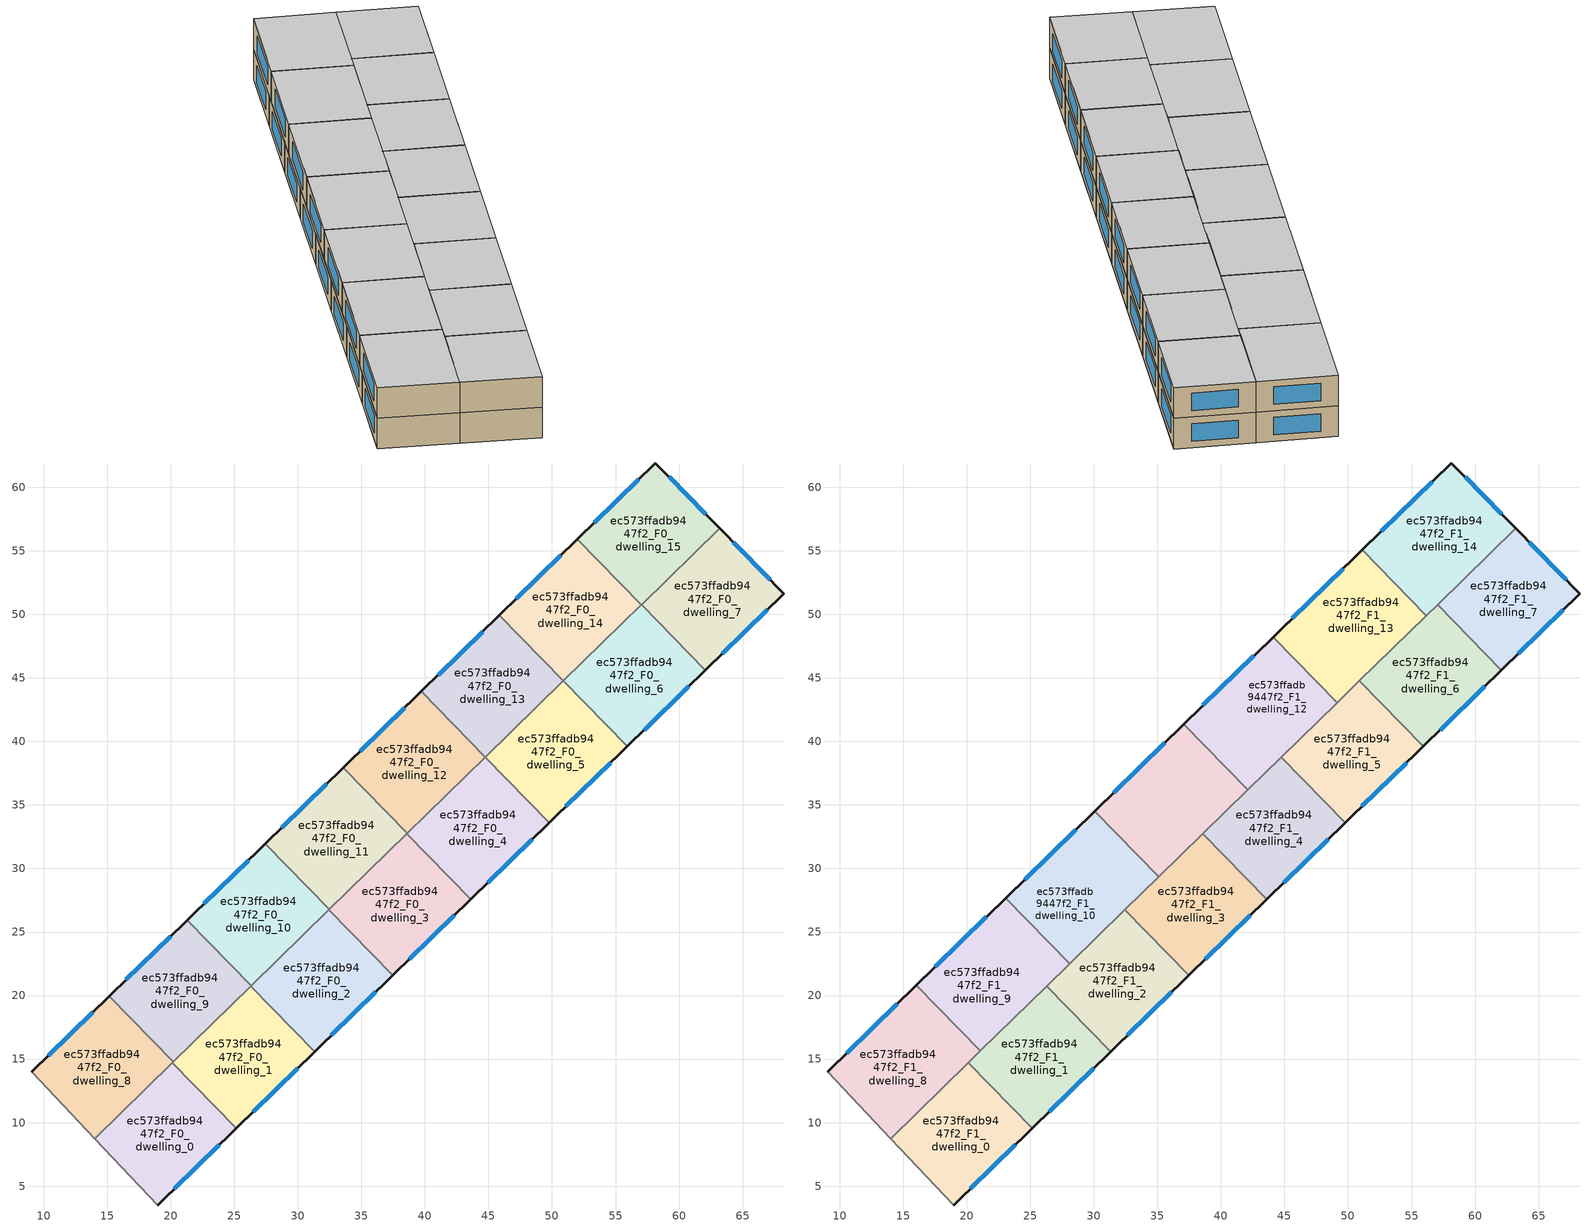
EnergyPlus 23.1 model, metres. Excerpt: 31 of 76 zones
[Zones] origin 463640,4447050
ec573ffadb9447f2_F0_dwelling_0
 floor ground (EU_floor_Construction): 20.13,14.72 25.16,9.57 18.96,3.52 14.01,8.75 z0
 wall outside (EU_wall_Construction): 18.96,3.52 25.16,9.57 z0:3
 wall to ec573ffadb9447f2_F0_dwelling_1 (EU_wall_Construction): 25.16,9.57 20.13,14.72 z0:3
 wall adiabatic (EU_wall_Construction): 14.01,8.75 18.96,3.52 z0:3
 wall to ec573ffadb9447f2_F0_dwelling_8 (EU_wall_Construction): 20.13,14.72 14.01,8.75 z0:3
 window (EU_Window_Construction): 20.29,4.81 23.83,8.27 z0.64:2.36
ec573ffadb9447f2_F0_dwelling_1
 floor ground (EU_floor_Construction): 26.28,20.73 31.31,15.58 25.16,9.57 20.13,14.72 z0
 wall outside (EU_wall_Construction): 25.16,9.57 31.31,15.58 z0:3
 wall to ec573ffadb9447f2_F0_dwelling_2 (EU_wall_Construction): 31.31,15.58 26.28,20.73 z0:3
 wall to ec573ffadb9447f2_F0_dwelling_9 (EU_wall_Construction): 26.28,20.73 20.19,14.78 z0:3
 wall to ec573ffadb9447f2_F0_dwelling_8 (EU_wall_Construction): 20.19,14.78 20.13,14.72 z0:3
 window (EU_Window_Construction): 26.48,10.85 29.99,14.29 z0.64:2.36
ec573ffadb9447f2_F0_dwelling_10
 floor ground (EU_floor_Construction): 27.44,31.94 32.48,26.78 26.34,20.78 21.29,25.94 z0
 wall outside (EU_wall_Construction): 27.44,31.94 21.29,25.94 z0:3
 wall to ec573ffadb9447f2_F0_dwelling_11 (EU_wall_Construction): 32.48,26.78 27.44,31.94 z0:3
 wall to ec573ffadb9447f2_F0_dwelling_9 (EU_wall_Construction): 21.29,25.94 26.34,20.78 z0:3
 wall to ec573ffadb9447f2_F0_dwelling_2 (EU_wall_Construction): 26.34,20.78 32.43,26.74 z0:3
 wall to ec573ffadb9447f2_F0_dwelling_3 (EU_wall_Construction): 32.44,26.74 32.48,26.78 z0:3
 window (EU_Window_Construction): 26.12,30.66 22.61,27.23 z0.64:2.36
ec573ffadb9447f2_F0_dwelling_11
 floor ground (EU_floor_Construction): 33.58,37.94 38.62,32.78 32.48,26.78 27.44,31.94 z0
 wall outside (EU_wall_Construction): 33.58,37.94 27.44,31.94 z0:3
 wall to ec573ffadb9447f2_F0_dwelling_12 (EU_wall_Construction): 38.62,32.78 33.58,37.94 z0:3
 wall to ec573ffadb9447f2_F0_dwelling_3 (EU_wall_Construction): 32.48,26.78 38.59,32.75 z0:3
 wall to ec573ffadb9447f2_F0_dwelling_4 (EU_wall_Construction): 38.59,32.75 38.62,32.78 z0:3
 window (EU_Window_Construction): 32.26,36.65 28.75,33.22 z0.64:2.36
ec573ffadb9447f2_F0_dwelling_12
 floor ground (EU_floor_Construction): 39.72,43.93 44.76,38.77 38.62,32.78 33.58,37.94 z0
 wall outside (EU_wall_Construction): 39.72,43.93 33.58,37.94 z0:3
 wall to ec573ffadb9447f2_F0_dwelling_13 (EU_wall_Construction): 44.76,38.77 39.72,43.93 z0:3
 wall to ec573ffadb9447f2_F0_dwelling_4 (EU_wall_Construction): 38.62,32.78 44.74,38.75 z0:3
 wall to ec573ffadb9447f2_F0_dwelling_5 (EU_wall_Construction): 44.74,38.75 44.76,38.77 z0:3
 window (EU_Window_Construction): 38.4,42.65 34.89,39.22 z0.64:2.36
ec573ffadb9447f2_F0_dwelling_13
 floor ground (EU_floor_Construction): 45.86,49.93 50.9,44.77 44.76,38.77 39.72,43.93 z0
 wall outside (EU_wall_Construction): 45.86,49.93 39.72,43.93 z0:3
 wall to ec573ffadb9447f2_F0_dwelling_14 (EU_wall_Construction): 50.9,44.77 45.86,49.93 z0:3
 wall to ec573ffadb9447f2_F0_dwelling_5 (EU_wall_Construction): 44.76,38.77 50.9,44.76 z0:3
 window (EU_Window_Construction): 44.54,48.65 41.03,45.22 z0.64:2.36
ec573ffadb9447f2_F0_dwelling_14
 floor ground (EU_floor_Construction): 52,55.93 57.04,50.76 50.9,44.77 45.86,49.93 z0
 wall outside (EU_wall_Construction): 52,55.93 45.86,49.93 z0:3
 wall to ec573ffadb9447f2_F0_dwelling_15 (EU_wall_Construction): 57.04,50.76 52,55.93 z0:3
 wall to ec573ffadb9447f2_F0_dwelling_6 (EU_wall_Construction): 50.9,44.77 57.04,50.76 z0:3
 window (EU_Window_Construction): 50.68,54.64 47.18,51.22 z0.64:2.36
ec573ffadb9447f2_F0_dwelling_15
 floor ground (EU_floor_Construction): 58.13,61.91 63.19,56.77 57.04,50.76 52,55.93 z0
 wall outside (EU_wall_Construction): 63.19,56.77 58.13,61.91 52,55.93 z0:3
 wall to ec573ffadb9447f2_F0_dwelling_7 (EU_wall_Construction): 57.05,50.77 63.19,56.77 z0:3
 wall to ec573ffadb9447f2_F0_dwelling_6 (EU_wall_Construction): 57.04,50.76 57.05,50.77 z0:3
 window (EU_Window_Construction): 56.82,60.63 53.31,57.21 / 62.11,57.87 59.21,60.81 z0.64:2.36
ec573ffadb9447f2_F0_dwelling_2
 floor ground (EU_floor_Construction): 32.43,26.74 37.47,21.58 31.31,15.58 26.28,20.73 z0
 wall outside (EU_wall_Construction): 31.31,15.58 37.47,21.58 z0:3
 wall to ec573ffadb9447f2_F0_dwelling_3 (EU_wall_Construction): 37.47,21.58 32.43,26.74 z0:3
 wall to ec573ffadb9447f2_F0_dwelling_9 (EU_wall_Construction): 26.34,20.78 26.28,20.73 z0:3
 window (EU_Window_Construction): 32.63,16.86 36.15,20.3 z0.64:2.36
ec573ffadb9447f2_F0_dwelling_3
 floor ground (EU_floor_Construction): 38.59,32.75 43.62,27.59 37.47,21.58 32.43,26.74 32.48,26.78 z0
 wall outside (EU_wall_Construction): 37.47,21.58 43.62,27.59 z0:3
 wall to ec573ffadb9447f2_F0_dwelling_4 (EU_wall_Construction): 43.62,27.59 38.59,32.75 z0:3
 window (EU_Window_Construction): 38.78,22.87 42.3,26.31 z0.64:2.36
ec573ffadb9447f2_F0_dwelling_4
 floor ground (EU_floor_Construction): 44.74,38.75 49.77,33.6 43.62,27.59 38.59,32.75 z0
 wall outside (EU_wall_Construction): 43.62,27.59 49.77,33.6 z0:3
 wall to ec573ffadb9447f2_F0_dwelling_5 (EU_wall_Construction): 49.77,33.6 44.74,38.75 z0:3
 window (EU_Window_Construction): 44.94,28.88 48.46,32.31 z0.64:2.36
ec573ffadb9447f2_F0_dwelling_5
 floor ground (EU_floor_Construction): 50.9,44.76 55.93,39.61 49.77,33.6 44.74,38.75 z0
 wall outside (EU_wall_Construction): 49.77,33.6 55.93,39.61 z0:3
 wall to ec573ffadb9447f2_F0_dwelling_6 (EU_wall_Construction): 55.93,39.61 50.9,44.76 z0:3
 window (EU_Window_Construction): 51.09,34.89 54.61,38.32 z0.64:2.36
ec573ffadb9447f2_F0_dwelling_6
 floor ground (EU_floor_Construction): 57.05,50.77 62.08,45.62 55.93,39.61 50.9,44.76 z0
 wall outside (EU_wall_Construction): 55.93,39.61 62.08,45.62 z0:3
 wall to ec573ffadb9447f2_F0_dwelling_7 (EU_wall_Construction): 62.08,45.62 57.05,50.77 z0:3
 window (EU_Window_Construction): 57.25,40.9 60.76,44.33 z0.64:2.36
ec573ffadb9447f2_F0_dwelling_7
 floor ground (EU_floor_Construction): 63.19,56.77 68.25,51.64 62.08,45.62 57.05,50.77 z0
 wall outside (EU_wall_Construction): 62.08,45.62 68.25,51.64 63.19,56.77 z0:3
 window (EU_Window_Construction): 67.16,52.74 64.28,55.67 / 63.4,46.91 66.93,50.35 z0.64:2.36
ec573ffadb9447f2_F0_dwelling_8
 floor ground (EU_floor_Construction): 15.15,19.95 20.19,14.78 14.01,8.75 9.05,13.99 z0
 wall outside (EU_wall_Construction): 15.15,19.95 9.05,13.99 z0:3
 wall to ec573ffadb9447f2_F0_dwelling_9 (EU_wall_Construction): 20.19,14.78 15.15,19.95 z0:3
 wall adiabatic (EU_wall_Construction): 9.05,13.99 14.01,8.75 z0:3
 window (EU_Window_Construction): 13.85,18.67 10.36,15.26 z0.64:2.36
ec573ffadb9447f2_F0_dwelling_9
 floor ground (EU_floor_Construction): 21.29,25.94 26.34,20.78 20.19,14.78 15.15,19.95 z0
 wall outside (EU_wall_Construction): 21.29,25.94 15.15,19.95 z0:3
 window (EU_Window_Construction): 19.98,24.66 16.47,21.23 z0.64:2.36
ec573ffadb9447f2_F1_dwelling_0
 floor to ec573ffadb9447f2_F0_dwelling_0 (EU_floor_Construction): 20.13,14.72 25.16,9.57 18.96,3.52 14.01,8.75 z3
 wall outside (EU_wall_Construction): 18.96,3.52 25.16,9.57 z3:6
 wall to ec573ffadb9447f2_F1_dwelling_1 (EU_wall_Construction): 25.16,9.57 20.13,14.72 z3:6
 wall adiabatic (EU_wall_Construction): 14.01,8.75 18.96,3.52 z3:6
 wall to ec573ffadb9447f2_F1_dwelling_8 (EU_wall_Construction): 20.13,14.72 14.01,8.75 z3:6
 window (EU_Window_Construction): 20.29,4.81 23.83,8.27 z3.64:5.36
 ceiling to ec573ffadb9447f2_F2_dwelling_0 (EU_floor_Construction): 25.16,9.57 20.13,14.72 14.01,8.75 18.96,3.52 z6
ec573ffadb9447f2_F1_dwelling_1
 floor to ec573ffadb9447f2_F0_dwelling_1 (EU_floor_Construction): 26.28,20.73 31.31,15.58 25.16,9.57 20.13,14.72 z3
 wall outside (EU_wall_Construction): 25.16,9.57 31.31,15.58 z3:6
 wall to ec573ffadb9447f2_F1_dwelling_2 (EU_wall_Construction): 31.31,15.58 26.28,20.73 z3:6
 wall to ec573ffadb9447f2_F1_dwelling_9 (EU_wall_Construction): 26.28,20.73 21.07,15.64 z3:6
 wall to ec573ffadb9447f2_F1_dwelling_8 (EU_wall_Construction): 21.07,15.64 20.13,14.72 z3:6
 window (EU_Window_Construction): 26.48,10.85 29.99,14.29 z3.64:5.36
 ceiling to ec573ffadb9447f2_F2_dwelling_1 (EU_floor_Construction): 31.31,15.58 26.28,20.73 20.13,14.72 25.16,9.57 z6
ec573ffadb9447f2_F1_dwelling_10
 floor to ec573ffadb9447f2_F0_dwelling_10 (EU_floor_Construction): 27.44,31.94 32.48,26.78 28.09,22.49 23.05,27.66 z3
 floor to ec573ffadb9447f2_F0_dwelling_11 (EU_floor_Construction): 30.07,34.51 35.11,29.35 32.48,26.78 27.44,31.94 z3
 wall outside (EU_wall_Construction): 30.07,34.51 23.05,27.66 z3:6
 wall to ec573ffadb9447f2_F1_dwelling_9 (EU_wall_Construction): 23.05,27.66 28.09,22.49 z3:6
 wall to ec573ffadb9447f2_F1_dwelling_11 (EU_wall_Construction): 35.11,29.35 30.07,34.51 z3:6
 wall to ec573ffadb9447f2_F1_dwelling_2 (EU_wall_Construction): 28.09,22.49 32.44,26.74 z3:6
 wall to ec573ffadb9447f2_F1_dwelling_3 (EU_wall_Construction): 32.44,26.74 32.48,26.78 35.11,29.35 z3:6
 window (EU_Window_Construction): 28.57,33.04 24.55,29.12 z3.64:5.36
 ceiling to ec573ffadb9447f2_F2_dwelling_10 (EU_floor_Construction): 35.11,29.35 30.07,34.51 23.05,27.66 28.09,22.49 z6
ec573ffadb9447f2_F1_dwelling_11
 floor to ec573ffadb9447f2_F0_dwelling_11 (EU_floor_Construction): 33.58,37.94 38.62,32.78 35.11,29.35 30.07,34.51 z3
 floor to ec573ffadb9447f2_F0_dwelling_12 (EU_floor_Construction): 37.09,41.36 42.13,36.2 38.62,32.78 33.58,37.94 z3
 wall outside (EU_wall_Construction): 37.09,41.36 30.07,34.51 z3:6
 wall to ec573ffadb9447f2_F1_dwelling_12 (EU_wall_Construction): 42.13,36.2 37.09,41.36 z3:6
 wall to ec573ffadb9447f2_F1_dwelling_4 (EU_wall_Construction): 38.59,32.75 42.13,36.2 z3:6
 wall to ec573ffadb9447f2_F1_dwelling_3 (EU_wall_Construction): 35.11,29.35 38.59,32.74 z3:6
 window (EU_Window_Construction): 35.58,39.9 31.57,35.98 z3.64:5.36
 ceiling to ec573ffadb9447f2_F2_dwelling_11 (EU_floor_Construction): 42.13,36.2 37.09,41.36 30.07,34.51 35.11,29.35 z6
ec573ffadb9447f2_F1_dwelling_12
 floor to ec573ffadb9447f2_F0_dwelling_13 (EU_floor_Construction): 44.11,48.22 49.15,43.06 44.76,38.77 39.72,43.93 z3
 floor to ec573ffadb9447f2_F0_dwelling_12 (EU_floor_Construction): 39.72,43.93 44.76,38.77 42.13,36.2 37.09,41.36 z3
 wall outside (EU_wall_Construction): 44.1,48.22 37.09,41.36 z3:6
 wall to ec573ffadb9447f2_F1_dwelling_13 (EU_wall_Construction): 49.15,43.05 44.1,48.22 z3:6
 wall to ec573ffadb9447f2_F1_dwelling_5 (EU_wall_Construction): 44.74,38.76 49.15,43.05 z3:6
 wall to ec573ffadb9447f2_F1_dwelling_4 (EU_wall_Construction): 42.13,36.2 44.74,38.75 z3:6
 window (EU_Window_Construction): 42.6,46.75 38.59,42.83 z3.64:5.36
 ceiling to ec573ffadb9447f2_F2_dwelling_12 (EU_floor_Construction): 49.15,43.05 44.1,48.22 37.09,41.36 42.13,36.2 z6
ec573ffadb9447f2_F1_dwelling_13
 floor to ec573ffadb9447f2_F0_dwelling_13 (EU_floor_Construction): 45.86,49.93 50.9,44.77 49.15,43.06 44.11,48.22 z3
 floor to ec573ffadb9447f2_F0_dwelling_14 (EU_floor_Construction): 51.12,55.07 56.16,49.91 50.9,44.77 45.86,49.93 z3
 wall outside (EU_wall_Construction): 51.12,55.07 44.1,48.22 z3:6
 wall to ec573ffadb9447f2_F1_dwelling_14 (EU_wall_Construction): 56.16,49.91 51.12,55.07 z3:6
 wall to ec573ffadb9447f2_F1_dwelling_6 (EU_wall_Construction): 50.9,44.76 56.16,49.91 z3:6
 wall to ec573ffadb9447f2_F1_dwelling_5 (EU_wall_Construction): 49.15,43.06 50.9,44.76 z3:6
 window (EU_Window_Construction): 49.62,53.6 45.61,49.69 z3.64:5.36
 ceiling to ec573ffadb9447f2_F2_dwelling_13 (EU_floor_Construction): 56.16,49.91 51.12,55.07 44.1,48.22 49.15,43.05 z6
ec573ffadb9447f2_F1_dwelling_14
 floor to ec573ffadb9447f2_F0_dwelling_15 (EU_floor_Construction): 58.13,61.91 63.19,56.77 57.04,50.76 52,55.93 z3
 floor to ec573ffadb9447f2_F0_dwelling_14 (EU_floor_Construction): 52,55.93 57.04,50.76 56.16,49.91 51.12,55.07 z3
 wall outside (EU_wall_Construction): 63.19,56.77 58.13,61.91 51.12,55.07 z3:6
 wall to ec573ffadb9447f2_F1_dwelling_7 (EU_wall_Construction): 57.05,50.77 63.19,56.77 z3:6
 wall to ec573ffadb9447f2_F1_dwelling_6 (EU_wall_Construction): 56.17,49.91 57.05,50.77 z3:6
 window (EU_Window_Construction): 56.63,60.45 52.62,56.54 / 62.11,57.87 59.21,60.81 z3.64:5.36
 ceiling to ec573ffadb9447f2_F2_dwelling_14 (EU_floor_Construction): 63.19,56.77 58.13,61.91 51.12,55.07 56.16,49.91 z6
ec573ffadb9447f2_F1_dwelling_2
 floor to ec573ffadb9447f2_F0_dwelling_2 (EU_floor_Construction): 32.43,26.74 37.47,21.58 31.31,15.58 26.28,20.73 z3
 wall outside (EU_wall_Construction): 31.31,15.58 37.47,21.58 z3:6
 wall to ec573ffadb9447f2_F1_dwelling_3 (EU_wall_Construction): 37.47,21.58 32.43,26.74 z3:6
 wall to ec573ffadb9447f2_F1_dwelling_9 (EU_wall_Construction): 28.09,22.49 26.28,20.73 z3:6
 window (EU_Window_Construction): 32.63,16.86 36.15,20.3 z3.64:5.36
 ceiling to ec573ffadb9447f2_F2_dwelling_2 (EU_floor_Construction): 37.47,21.58 32.43,26.74 26.28,20.73 31.31,15.58 z6
ec573ffadb9447f2_F1_dwelling_3
 floor to ec573ffadb9447f2_F0_dwelling_3 (EU_floor_Construction): 38.59,32.75 43.62,27.59 37.47,21.58 32.43,26.74 z3
 wall outside (EU_wall_Construction): 37.47,21.58 43.62,27.59 z3:6
 wall to ec573ffadb9447f2_F1_dwelling_4 (EU_wall_Construction): 43.62,27.59 38.59,32.75 z3:6
 window (EU_Window_Construction): 38.78,22.87 42.3,26.31 z3.64:5.36
 ceiling to ec573ffadb9447f2_F2_dwelling_3 (EU_floor_Construction): 43.62,27.59 38.59,32.75 32.43,26.74 37.47,21.58 z6
ec573ffadb9447f2_F1_dwelling_4
 floor to ec573ffadb9447f2_F0_dwelling_4 (EU_floor_Construction): 44.74,38.75 49.77,33.6 43.62,27.59 38.59,32.75 z3
 wall outside (EU_wall_Construction): 43.62,27.59 49.77,33.6 z3:6
 wall to ec573ffadb9447f2_F1_dwelling_5 (EU_wall_Construction): 49.77,33.6 44.74,38.75 z3:6
 window (EU_Window_Construction): 44.94,28.88 48.46,32.31 z3.64:5.36
 ceiling to ec573ffadb9447f2_F2_dwelling_4 (EU_floor_Construction): 49.77,33.6 44.74,38.75 38.59,32.75 43.62,27.59 z6
ec573ffadb9447f2_F1_dwelling_5
 floor to ec573ffadb9447f2_F0_dwelling_5 (EU_floor_Construction): 50.9,44.76 55.93,39.61 49.77,33.6 44.74,38.75 z3
 wall outside (EU_wall_Construction): 49.77,33.6 55.93,39.61 z3:6
 wall to ec573ffadb9447f2_F1_dwelling_6 (EU_wall_Construction): 55.93,39.61 50.9,44.76 z3:6
 window (EU_Window_Construction): 51.09,34.89 54.61,38.32 z3.64:5.36
 ceiling to ec573ffadb9447f2_F2_dwelling_5 (EU_floor_Construction): 55.93,39.61 50.9,44.76 44.74,38.75 49.77,33.6 z6
ec573ffadb9447f2_F1_dwelling_6
 floor to ec573ffadb9447f2_F0_dwelling_6 (EU_floor_Construction): 57.05,50.77 62.08,45.62 55.93,39.61 50.9,44.76 z3
 wall outside (EU_wall_Construction): 55.93,39.61 62.08,45.62 z3:6
 wall to ec573ffadb9447f2_F1_dwelling_7 (EU_wall_Construction): 62.08,45.62 57.05,50.77 z3:6
 window (EU_Window_Construction): 57.25,40.9 60.76,44.33 z3.64:5.36
 ceiling to ec573ffadb9447f2_F2_dwelling_6 (EU_floor_Construction): 62.08,45.62 57.05,50.77 50.9,44.76 55.93,39.61 z6
ec573ffadb9447f2_F1_dwelling_7
 floor to ec573ffadb9447f2_F0_dwelling_7 (EU_floor_Construction): 63.19,56.77 68.25,51.64 62.08,45.62 57.05,50.77 z3
 wall outside (EU_wall_Construction): 62.08,45.62 68.25,51.64 63.19,56.77 z3:6
 window (EU_Window_Construction): 67.16,52.74 64.28,55.67 / 63.4,46.91 66.93,50.35 z3.64:5.36
 ceiling to ec573ffadb9447f2_F2_dwelling_7 (EU_floor_Construction): 68.25,51.64 63.19,56.77 57.05,50.77 62.08,45.62 z6
ec573ffadb9447f2_F1_dwelling_8
 floor to ec573ffadb9447f2_F0_dwelling_8 (EU_floor_Construction): 15.15,19.95 20.19,14.78 14.01,8.75 9.05,13.99 z3
 floor to ec573ffadb9447f2_F0_dwelling_9 (EU_floor_Construction): 16.03,20.8 21.07,15.64 20.19,14.78 15.15,19.95 z3
 wall outside (EU_wall_Construction): 16.03,20.8 9.05,13.99 z3:6
 wall to ec573ffadb9447f2_F1_dwelling_9 (EU_wall_Construction): 21.07,15.64 16.03,20.8 z3:6
 wall adiabatic (EU_wall_Construction): 9.05,13.99 14.01,8.75 z3:6
 window (EU_Window_Construction): 14.54,19.34 10.55,15.45 z3.64:5.36
 ceiling to ec573ffadb9447f2_F2_dwelling_8 (EU_floor_Construction): 21.07,15.64 16.03,20.8 9.05,13.99 14.01,8.75 z6
ec573ffadb9447f2_F1_dwelling_9
 floor to ec573ffadb9447f2_F0_dwelling_9 (EU_floor_Construction): 21.3,25.94 26.34,20.78 21.07,15.64 16.03,20.8 z3
 floor to ec573ffadb9447f2_F0_dwelling_10 (EU_floor_Construction): 23.05,27.66 28.09,22.49 26.34,20.78 21.3,25.94 z3
 wall outside (EU_wall_Construction): 23.05,27.66 16.03,20.8 z3:6
 window (EU_Window_Construction): 21.55,26.19 17.53,22.27 z3.64:5.36
 ceiling to ec573ffadb9447f2_F2_dwelling_9 (EU_floor_Construction): 28.09,22.49 23.05,27.66 16.03,20.8 21.07,15.64 z6
[Building]
EU S2 Campaign: North Axis=0; Terrain=City; Solar Distribution=FullExterior
[Site:Location]
Yerevan-Zvartnots.Intl.AP: Latitude=40.15; Longitude=44.383; Time Zone=4; Elevation=854
[SizingPeriod:WeatherFileDays]
AnnualSizingPeriod: Begin Month=1; Begin Day of Month=1; End Month=12; End Day of Month=31; Day of Week for Start Day=Monday; Use Weather File Daylight Saving Period=No; Use Weather File Rain and Snow Indicators=No
[MATERIAL]
EU_InternalMass_Material: Roughness=MediumRough; Thickness=0.1; Conductivity=1; Density=1800; Specific Heat=900; Thermal Absorptance=0.9; Solar Absorptance=0.7; Visible Absorptance=0.7
[MATERIAL:NOMASS] Roughness=MediumRough; Thermal Absorptance=0.9; Solar Absorptance=0.7; Visible Absorptance=0.7
Name | Thermal Resistance
EU_wall_NoMass | 1.05043
EU_floor_NoMass | 0.478065
[WINDOWMATERIAL:SIMPLEGLAZINGSYSTEM]
EU_Window_SimpleGlazing: UFactor=2.5566; Solar Heat Gain Coefficient=0.75; Visible Transmittance=0.75
[CONSTRUCTION]
EU_wall_Construction: EU_wall_NoMass
EU_floor_Construction: EU_floor_NoMass
EU_Window_Construction: EU_Window_SimpleGlazing
EU_InternalMass_Construction: EU_InternalMass_Material
[ZONE] Type=1; Multiplier=1; Ceiling Height=autocalculate; Floor Area=autocalculate; Part of Total Floor Area=Yes
Name | Volume
ec573ffadb9447f2_F0_dwelling_0; ec573ffadb9447f2_F1_dwelling_0 | 185.826
ec573ffadb9447f2_F0_dwelling_1; ec573ffadb9447f2_F1_dwelling_1; ec573ffadb9447f2_F0_dwelling_4; ec573ffadb9447f2_F1_dwelling_4; ec573ffadb9447f2_F0_dwelling_5; ec573ffadb9447f2_F1_dwelling_5 | 185.827
ec573ffadb9447f2_F0_dwelling_10; ec573ffadb9447f2_F0_dwelling_11 | 185.791
ec573ffadb9447f2_F1_dwelling_10; ec573ffadb9447f2_F1_dwelling_9 | 212.349
ec573ffadb9447f2_F1_dwelling_11 | 212.334
ec573ffadb9447f2_F0_dwelling_12 | 185.794
ec573ffadb9447f2_F1_dwelling_12 | 212.354
ec573ffadb9447f2_F0_dwelling_13; ec573ffadb9447f2_F0_dwelling_2; ec573ffadb9447f2_F1_dwelling_2 | 185.81
ec573ffadb9447f2_F1_dwelling_13 | 212.36
ec573ffadb9447f2_F0_dwelling_14 | 185.797
ec573ffadb9447f2_F1_dwelling_14 | 212.355
ec573ffadb9447f2_F0_dwelling_15 | 185.824
ec573ffadb9447f2_F0_dwelling_3 | 185.819
ec573ffadb9447f2_F1_dwelling_3; ec573ffadb9447f2_F0_dwelling_6; ec573ffadb9447f2_F1_dwelling_6 | 185.811
ec573ffadb9447f2_F0_dwelling_7; ec573ffadb9447f2_F1_dwelling_7 | 185.822
ec573ffadb9447f2_F0_dwelling_8 | 185.79
ec573ffadb9447f2_F1_dwelling_8 | 212.348
ec573ffadb9447f2_F0_dwelling_9 | 185.806
[INTERNALMASS] Construction=EU_InternalMass_Construction
Name | Zone or ZoneList | Surface Area
ec573ffadb9447f2_F0_dwelling_0_EU_InternalMass | ec573ffadb9447f2_F0_dwelling_0 | 61.9419
ec573ffadb9447f2_F0_dwelling_1_EU_InternalMass | ec573ffadb9447f2_F0_dwelling_1 | 61.9423
ec573ffadb9447f2_F0_dwelling_2_EU_InternalMass | ec573ffadb9447f2_F0_dwelling_2 | 61.9367
ec573ffadb9447f2_F0_dwelling_3_EU_InternalMass | ec573ffadb9447f2_F0_dwelling_3 | 61.9397
ec573ffadb9447f2_F0_dwelling_4_EU_InternalMass | ec573ffadb9447f2_F0_dwelling_4 | 61.9423
ec573ffadb9447f2_F0_dwelling_5_EU_InternalMass | ec573ffadb9447f2_F0_dwelling_5 | 61.9423
ec573ffadb9447f2_F0_dwelling_6_EU_InternalMass | ec573ffadb9447f2_F0_dwelling_6 | 61.9367
ec573ffadb9447f2_F0_dwelling_7_EU_InternalMass | ec573ffadb9447f2_F0_dwelling_7 | 61.9407
ec573ffadb9447f2_F0_dwelling_8_EU_InternalMass | ec573ffadb9447f2_F0_dwelling_8 | 61.9299
ec573ffadb9447f2_F0_dwelling_9_EU_InternalMass | ec573ffadb9447f2_F0_dwelling_9 | 61.9353
ec573ffadb9447f2_F0_dwelling_10_EU_InternalMass | ec573ffadb9447f2_F0_dwelling_10 | 61.9303
ec573ffadb9447f2_F0_dwelling_11_EU_InternalMass | ec573ffadb9447f2_F0_dwelling_11 | 61.9303
ec573ffadb9447f2_F0_dwelling_12_EU_InternalMass | ec573ffadb9447f2_F0_dwelling_12 | 61.9313
ec573ffadb9447f2_F0_dwelling_13_EU_InternalMass | ec573ffadb9447f2_F0_dwelling_13 | 61.9369
ec573ffadb9447f2_F0_dwelling_14_EU_InternalMass | ec573ffadb9447f2_F0_dwelling_14 | 61.9322
ec573ffadb9447f2_F0_dwelling_15_EU_InternalMass | ec573ffadb9447f2_F0_dwelling_15 | 61.9413
ec573ffadb9447f2_F1_dwelling_0_EU_InternalMass | ec573ffadb9447f2_F1_dwelling_0 | 61.9419
ec573ffadb9447f2_F1_dwelling_1_EU_InternalMass | ec573ffadb9447f2_F1_dwelling_1 | 61.9423
ec573ffadb9447f2_F1_dwelling_2_EU_InternalMass | ec573ffadb9447f2_F1_dwelling_2 | 61.9367
ec573ffadb9447f2_F1_dwelling_3_EU_InternalMass | ec573ffadb9447f2_F1_dwelling_3 | 61.9367
ec573ffadb9447f2_F1_dwelling_4_EU_InternalMass | ec573ffadb9447f2_F1_dwelling_4 | 61.9423
ec573ffadb9447f2_F1_dwelling_5_EU_InternalMass | ec573ffadb9447f2_F1_dwelling_5 | 61.9423
ec573ffadb9447f2_F1_dwelling_6_EU_InternalMass | ec573ffadb9447f2_F1_dwelling_6 | 61.9367
ec573ffadb9447f2_F1_dwelling_7_EU_InternalMass | ec573ffadb9447f2_F1_dwelling_7 | 61.9407
ec573ffadb9447f2_F1_dwelling_8_EU_InternalMass | ec573ffadb9447f2_F1_dwelling_8 | 70.7827
ec573ffadb9447f2_F1_dwelling_9_EU_InternalMass | ec573ffadb9447f2_F1_dwelling_9 | 70.7831
ec573ffadb9447f2_F1_dwelling_10_EU_InternalMass | ec573ffadb9447f2_F1_dwelling_10 | 70.7831
ec573ffadb9447f2_F1_dwelling_11_EU_InternalMass | ec573ffadb9447f2_F1_dwelling_11 | 70.7779
ec573ffadb9447f2_F1_dwelling_12_EU_InternalMass | ec573ffadb9447f2_F1_dwelling_12 | 70.7849
ec573ffadb9447f2_F1_dwelling_13_EU_InternalMass | ec573ffadb9447f2_F1_dwelling_13 | 70.7868
ec573ffadb9447f2_F1_dwelling_14_EU_InternalMass | ec573ffadb9447f2_F1_dwelling_14 | 70.7849
[OTHEREQUIPMENT] Fuel Type=Electricity; Design Level Calculation Method=Watts/Area; Power per Zone Floor Area=1; Fraction Latent=0; Fraction Radiant=0; Fraction Lost=0; Carbon Dioxide Generation Rate=0; EndUse Subcategory=EU_Step8_InternalGains
Name | Zone or ZoneList or Space or SpaceList | Schedule
EU_Step8_InternalGain_ec573ffadb9447f2_F0_dwelling_0_f000 | ec573ffadb9447f2_F0_dwelling_0 | EU_Step8_GainSchedule_ec573ffadb9447f2_F0_dwelling_0_f000
EU_Step8_InternalGain_ec573ffadb9447f2_F0_dwelling_1_f000 | ec573ffadb9447f2_F0_dwelling_1 | EU_Step8_GainSchedule_ec573ffadb9447f2_F0_dwelling_1_f000
EU_Step8_InternalGain_ec573ffadb9447f2_F0_dwelling_2_f000 | ec573ffadb9447f2_F0_dwelling_2 | EU_Step8_GainSchedule_ec573ffadb9447f2_F0_dwelling_2_f000
EU_Step8_InternalGain_ec573ffadb9447f2_F0_dwelling_3_f000 | ec573ffadb9447f2_F0_dwelling_3 | EU_Step8_GainSchedule_ec573ffadb9447f2_F0_dwelling_3_f000
EU_Step8_InternalGain_ec573ffadb9447f2_F0_dwelling_4_f000 | ec573ffadb9447f2_F0_dwelling_4 | EU_Step8_GainSchedule_ec573ffadb9447f2_F0_dwelling_4_f000
EU_Step8_InternalGain_ec573ffadb9447f2_F0_dwelling_5_f000 | ec573ffadb9447f2_F0_dwelling_5 | EU_Step8_GainSchedule_ec573ffadb9447f2_F0_dwelling_5_f000
EU_Step8_InternalGain_ec573ffadb9447f2_F0_dwelling_6_f000 | ec573ffadb9447f2_F0_dwelling_6 | EU_Step8_GainSchedule_ec573ffadb9447f2_F0_dwelling_6_f000
EU_Step8_InternalGain_ec573ffadb9447f2_F0_dwelling_7_f000 | ec573ffadb9447f2_F0_dwelling_7 | EU_Step8_GainSchedule_ec573ffadb9447f2_F0_dwelling_7_f000
EU_Step8_InternalGain_ec573ffadb9447f2_F0_dwelling_8_f000 | ec573ffadb9447f2_F0_dwelling_8 | EU_Step8_GainSchedule_ec573ffadb9447f2_F0_dwelling_8_f000
EU_Step8_InternalGain_ec573ffadb9447f2_F0_dwelling_9_f000 | ec573ffadb9447f2_F0_dwelling_9 | EU_Step8_GainSchedule_ec573ffadb9447f2_F0_dwelling_9_f000
EU_Step8_InternalGain_ec573ffadb9447f2_F0_dwelling_10_f000 | ec573ffadb9447f2_F0_dwelling_10 | EU_Step8_GainSchedule_ec573ffadb9447f2_F0_dwelling_10_f000
EU_Step8_InternalGain_ec573ffadb9447f2_F0_dwelling_11_f000 | ec573ffadb9447f2_F0_dwelling_11 | EU_Step8_GainSchedule_ec573ffadb9447f2_F0_dwelling_11_f000
EU_Step8_InternalGain_ec573ffadb9447f2_F0_dwelling_12_f000 | ec573ffadb9447f2_F0_dwelling_12 | EU_Step8_GainSchedule_ec573ffadb9447f2_F0_dwelling_12_f000
EU_Step8_InternalGain_ec573ffadb9447f2_F0_dwelling_13_f000 | ec573ffadb9447f2_F0_dwelling_13 | EU_Step8_GainSchedule_ec573ffadb9447f2_F0_dwelling_13_f000
EU_Step8_InternalGain_ec573ffadb9447f2_F0_dwelling_14_f000 | ec573ffadb9447f2_F0_dwelling_14 | EU_Step8_GainSchedule_ec573ffadb9447f2_F0_dwelling_14_f000
EU_Step8_InternalGain_ec573ffadb9447f2_F0_dwelling_15_f000 | ec573ffadb9447f2_F0_dwelling_15 | EU_Step8_GainSchedule_ec573ffadb9447f2_F0_dwelling_15_f000
EU_Step8_InternalGain_ec573ffadb9447f2_F1_dwelling_0_f000 | ec573ffadb9447f2_F1_dwelling_0 | EU_Step8_GainSchedule_ec573ffadb9447f2_F1_dwelling_0_f000
EU_Step8_InternalGain_ec573ffadb9447f2_F1_dwelling_1_f000 | ec573ffadb9447f2_F1_dwelling_1 | EU_Step8_GainSchedule_ec573ffadb9447f2_F1_dwelling_1_f000
EU_Step8_InternalGain_ec573ffadb9447f2_F1_dwelling_2_f000 | ec573ffadb9447f2_F1_dwelling_2 | EU_Step8_GainSchedule_ec573ffadb9447f2_F1_dwelling_2_f000
EU_Step8_InternalGain_ec573ffadb9447f2_F1_dwelling_3_f000 | ec573ffadb9447f2_F1_dwelling_3 | EU_Step8_GainSchedule_ec573ffadb9447f2_F1_dwelling_3_f000
EU_Step8_InternalGain_ec573ffadb9447f2_F1_dwelling_4_f000 | ec573ffadb9447f2_F1_dwelling_4 | EU_Step8_GainSchedule_ec573ffadb9447f2_F1_dwelling_4_f000
EU_Step8_InternalGain_ec573ffadb9447f2_F1_dwelling_5_f000 | ec573ffadb9447f2_F1_dwelling_5 | EU_Step8_GainSchedule_ec573ffadb9447f2_F1_dwelling_5_f000
EU_Step8_InternalGain_ec573ffadb9447f2_F1_dwelling_6_f000 | ec573ffadb9447f2_F1_dwelling_6 | EU_Step8_GainSchedule_ec573ffadb9447f2_F1_dwelling_6_f000
EU_Step8_InternalGain_ec573ffadb9447f2_F1_dwelling_7_f000 | ec573ffadb9447f2_F1_dwelling_7 | EU_Step8_GainSchedule_ec573ffadb9447f2_F1_dwelling_7_f000
EU_Step8_InternalGain_ec573ffadb9447f2_F1_dwelling_8_f000 | ec573ffadb9447f2_F1_dwelling_8 | EU_Step8_GainSchedule_ec573ffadb9447f2_F1_dwelling_8_f000
EU_Step8_InternalGain_ec573ffadb9447f2_F1_dwelling_9_f000 | ec573ffadb9447f2_F1_dwelling_9 | EU_Step8_GainSchedule_ec573ffadb9447f2_F1_dwelling_9_f000
EU_Step8_InternalGain_ec573ffadb9447f2_F1_dwelling_10_f000 | ec573ffadb9447f2_F1_dwelling_10 | EU_Step8_GainSchedule_ec573ffadb9447f2_F1_dwelling_10_f000
EU_Step8_InternalGain_ec573ffadb9447f2_F1_dwelling_11_f000 | ec573ffadb9447f2_F1_dwelling_11 | EU_Step8_GainSchedule_ec573ffadb9447f2_F1_dwelling_11_f000
EU_Step8_InternalGain_ec573ffadb9447f2_F1_dwelling_12_f000 | ec573ffadb9447f2_F1_dwelling_12 | EU_Step8_GainSchedule_ec573ffadb9447f2_F1_dwelling_12_f000
EU_Step8_InternalGain_ec573ffadb9447f2_F1_dwelling_13_f000 | ec573ffadb9447f2_F1_dwelling_13 | EU_Step8_GainSchedule_ec573ffadb9447f2_F1_dwelling_13_f000
EU_Step8_InternalGain_ec573ffadb9447f2_F1_dwelling_14_f000 | ec573ffadb9447f2_F1_dwelling_14 | EU_Step8_GainSchedule_ec573ffadb9447f2_F1_dwelling_14_f000
[ZONEVENTILATION:DESIGNFLOWRATE] Schedule=EU_AlwaysOn; Design Flow Rate Calculation Method=AirChanges/Hour; Air Changes per Hour=0.557805; Ventilation Type=Natural; Fan Pressure Rise=0; Fan Total Efficiency=1; Constant Term Coefficient=1; Temperature Term Coefficient=0; Velocity Term Coefficient=0; Velocity Squared Term Coefficient=0; Minimum Indoor Temperature=-100; Maximum Indoor Temperature=100; Delta Temperature=-100; Minimum Outdoor Temperature=-100; Maximum Outdoor Temperature=100; Maximum Wind Speed=40
Name | Zone or ZoneList or Space or SpaceList
EU_ConstantAir_ec573ffadb9447f2_F0_dwelling_0 | ec573ffadb9447f2_F0_dwelling_0
EU_ConstantAir_ec573ffadb9447f2_F0_dwelling_1 | ec573ffadb9447f2_F0_dwelling_1
EU_ConstantAir_ec573ffadb9447f2_F0_dwelling_2 | ec573ffadb9447f2_F0_dwelling_2
EU_ConstantAir_ec573ffadb9447f2_F0_dwelling_3 | ec573ffadb9447f2_F0_dwelling_3
EU_ConstantAir_ec573ffadb9447f2_F0_dwelling_4 | ec573ffadb9447f2_F0_dwelling_4
EU_ConstantAir_ec573ffadb9447f2_F0_dwelling_5 | ec573ffadb9447f2_F0_dwelling_5
EU_ConstantAir_ec573ffadb9447f2_F0_dwelling_6 | ec573ffadb9447f2_F0_dwelling_6
EU_ConstantAir_ec573ffadb9447f2_F0_dwelling_7 | ec573ffadb9447f2_F0_dwelling_7
EU_ConstantAir_ec573ffadb9447f2_F0_dwelling_8 | ec573ffadb9447f2_F0_dwelling_8
EU_ConstantAir_ec573ffadb9447f2_F0_dwelling_9 | ec573ffadb9447f2_F0_dwelling_9
EU_ConstantAir_ec573ffadb9447f2_F0_dwelling_10 | ec573ffadb9447f2_F0_dwelling_10
EU_ConstantAir_ec573ffadb9447f2_F0_dwelling_11 | ec573ffadb9447f2_F0_dwelling_11
EU_ConstantAir_ec573ffadb9447f2_F0_dwelling_12 | ec573ffadb9447f2_F0_dwelling_12
EU_ConstantAir_ec573ffadb9447f2_F0_dwelling_13 | ec573ffadb9447f2_F0_dwelling_13
EU_ConstantAir_ec573ffadb9447f2_F0_dwelling_14 | ec573ffadb9447f2_F0_dwelling_14
EU_ConstantAir_ec573ffadb9447f2_F0_dwelling_15 | ec573ffadb9447f2_F0_dwelling_15
EU_ConstantAir_ec573ffadb9447f2_F1_dwelling_0 | ec573ffadb9447f2_F1_dwelling_0
EU_ConstantAir_ec573ffadb9447f2_F1_dwelling_1 | ec573ffadb9447f2_F1_dwelling_1
EU_ConstantAir_ec573ffadb9447f2_F1_dwelling_2 | ec573ffadb9447f2_F1_dwelling_2
EU_ConstantAir_ec573ffadb9447f2_F1_dwelling_3 | ec573ffadb9447f2_F1_dwelling_3
EU_ConstantAir_ec573ffadb9447f2_F1_dwelling_4 | ec573ffadb9447f2_F1_dwelling_4
EU_ConstantAir_ec573ffadb9447f2_F1_dwelling_5 | ec573ffadb9447f2_F1_dwelling_5
EU_ConstantAir_ec573ffadb9447f2_F1_dwelling_6 | ec573ffadb9447f2_F1_dwelling_6
EU_ConstantAir_ec573ffadb9447f2_F1_dwelling_7 | ec573ffadb9447f2_F1_dwelling_7
EU_ConstantAir_ec573ffadb9447f2_F1_dwelling_8 | ec573ffadb9447f2_F1_dwelling_8
EU_ConstantAir_ec573ffadb9447f2_F1_dwelling_9 | ec573ffadb9447f2_F1_dwelling_9
EU_ConstantAir_ec573ffadb9447f2_F1_dwelling_10 | ec573ffadb9447f2_F1_dwelling_10
EU_ConstantAir_ec573ffadb9447f2_F1_dwelling_11 | ec573ffadb9447f2_F1_dwelling_11
EU_ConstantAir_ec573ffadb9447f2_F1_dwelling_12 | ec573ffadb9447f2_F1_dwelling_12
EU_ConstantAir_ec573ffadb9447f2_F1_dwelling_13 | ec573ffadb9447f2_F1_dwelling_13
EU_ConstantAir_ec573ffadb9447f2_F1_dwelling_14 | ec573ffadb9447f2_F1_dwelling_14
[HVACTEMPLATE:THERMOSTAT] Constant Heating Setpoint=20; Constant Cooling Setpoint=50
EU_HeatOnly_ec573ffadb9447f2_F0_dwelling_0; EU_HeatOnly_ec573ffadb9447f2_F0_dwelling_1; EU_HeatOnly_ec573ffadb9447f2_F0_dwelling_2; EU_HeatOnly_ec573ffadb9447f2_F0_dwelling_3; EU_HeatOnly_ec573ffadb9447f2_F0_dwelling_4; EU_HeatOnly_ec573ffadb9447f2_F0_dwelling_5; EU_HeatOnly_ec573ffadb9447f2_F0_dwelling_6; EU_HeatOnly_ec573ffadb9447f2_F0_dwelling_7; EU_HeatOnly_ec573ffadb9447f2_F0_dwelling_8; EU_HeatOnly_ec573ffadb9447f2_F0_dwelling_9; EU_HeatOnly_ec573ffadb9447f2_F0_dwelling_10; EU_HeatOnly_ec573ffadb9447f2_F0_dwelling_11; EU_HeatOnly_ec573ffadb9447f2_F0_dwelling_12; EU_HeatOnly_ec573ffadb9447f2_F0_dwelling_13; EU_HeatOnly_ec573ffadb9447f2_F0_dwelling_14; EU_HeatOnly_ec573ffadb9447f2_F0_dwelling_15; EU_HeatOnly_ec573ffadb9447f2_F1_dwelling_0; EU_HeatOnly_ec573ffadb9447f2_F1_dwelling_1; EU_HeatOnly_ec573ffadb9447f2_F1_dwelling_2; EU_HeatOnly_ec573ffadb9447f2_F1_dwelling_3; EU_HeatOnly_ec573ffadb9447f2_F1_dwelling_4; EU_HeatOnly_ec573ffadb9447f2_F1_dwelling_5; EU_HeatOnly_ec573ffadb9447f2_F1_dwelling_6; EU_HeatOnly_ec573ffadb9447f2_F1_dwelling_7; EU_HeatOnly_ec573ffadb9447f2_F1_dwelling_8; EU_HeatOnly_ec573ffadb9447f2_F1_dwelling_9; EU_HeatOnly_ec573ffadb9447f2_F1_dwelling_10; EU_HeatOnly_ec573ffadb9447f2_F1_dwelling_11; EU_HeatOnly_ec573ffadb9447f2_F1_dwelling_12; EU_HeatOnly_ec573ffadb9447f2_F1_dwelling_13; EU_HeatOnly_ec573ffadb9447f2_F1_dwelling_14; EU_HeatOnly_ec573ffadb9447f2_F2_dwelling_0; EU_HeatOnly_ec573ffadb9447f2_F2_dwelling_1; EU_HeatOnly_ec573ffadb9447f2_F2_dwelling_2; EU_HeatOnly_ec573ffadb9447f2_F2_dwelling_3; EU_HeatOnly_ec573ffadb9447f2_F2_dwelling_4; EU_HeatOnly_ec573ffadb9447f2_F2_dwelling_5; EU_HeatOnly_ec573ffadb9447f2_F2_dwelling_6; EU_HeatOnly_ec573ffadb9447f2_F2_dwelling_7; EU_HeatOnly_ec573ffadb9447f2_F2_dwelling_8; EU_HeatOnly_ec573ffadb9447f2_F2_dwelling_9; EU_HeatOnly_ec573ffadb9447f2_F2_dwelling_10; EU_HeatOnly_ec573ffadb9447f2_F2_dwelling_11; EU_HeatOnly_ec573ffadb9447f2_F2_dwelling_12; EU_HeatOnly_ec573ffadb9447f2_F2_dwelling_13; EU_HeatOnly_ec573ffadb9447f2_F2_dwelling_14; EU_HeatOnly_ec573ffadb9447f2_F3_dwelling_0; EU_HeatOnly_ec573ffadb9447f2_F3_dwelling_1; EU_HeatOnly_ec573ffadb9447f2_F3_dwelling_2; EU_HeatOnly_ec573ffadb9447f2_F3_dwelling_3; EU_HeatOnly_ec573ffadb9447f2_F3_dwelling_4; EU_HeatOnly_ec573ffadb9447f2_F3_dwelling_5; EU_HeatOnly_ec573ffadb9447f2_F3_dwelling_6; EU_HeatOnly_ec573ffadb9447f2_F3_dwelling_7; EU_HeatOnly_ec573ffadb9447f2_F3_dwelling_8; EU_HeatOnly_ec573ffadb9447f2_F3_dwelling_9; EU_HeatOnly_ec573ffadb9447f2_F3_dwelling_10; EU_HeatOnly_ec573ffadb9447f2_F3_dwelling_11; EU_HeatOnly_ec573ffadb9447f2_F3_dwelling_12; EU_HeatOnly_ec573ffadb9447f2_F3_dwelling_13; EU_HeatOnly_ec573ffadb9447f2_F3_dwelling_14; EU_HeatOnly_ec573ffadb9447f2_F4_dwelling_0; EU_HeatOnly_ec573ffadb9447f2_F4_dwelling_1; EU_HeatOnly_ec573ffadb9447f2_F4_dwelling_2; EU_HeatOnly_ec573ffadb9447f2_F4_dwelling_3; EU_HeatOnly_ec573ffadb9447f2_F4_dwelling_4; EU_HeatOnly_ec573ffadb9447f2_F4_dwelling_5; EU_HeatOnly_ec573ffadb9447f2_F4_dwelling_6; EU_HeatOnly_ec573ffadb9447f2_F4_dwelling_7; EU_HeatOnly_ec573ffadb9447f2_F4_dwelling_8; EU_HeatOnly_ec573ffadb9447f2_F4_dwelling_9; EU_HeatOnly_ec573ffadb9447f2_F4_dwelling_10; EU_HeatOnly_ec573ffadb9447f2_F4_dwelling_11; EU_HeatOnly_ec573ffadb9447f2_F4_dwelling_12; EU_HeatOnly_ec573ffadb9447f2_F4_dwelling_13; EU_HeatOnly_ec573ffadb9447f2_F4_dwelling_14
[HVACTEMPLATE:ZONE:IDEALLOADSAIRSYSTEM] System Availability Schedule=EU_AlwaysOn; Maximum Heating Supply Air Temperature=50; Minimum Cooling Supply Air Temperature=13; Maximum Heating Supply Air Humidity Ratio=0.0156; Minimum Cooling Supply Air Humidity Ratio=0.0077; Heating Limit=NoLimit; Cooling Limit=NoLimit; Heating Availability Schedule=EU_AlwaysOn; Cooling Availability Schedule=EU_CoolingOff; Dehumidification Control Type=ConstantSensibleHeatRatio; Cooling Sensible Heat Ratio=0.7; Dehumidification Setpoint=60; Humidification Control Type=None; Humidification Setpoint=30; Outdoor Air Method=None; Outdoor Air Flow Rate per Person=0.00944; Outdoor Air Flow Rate per Zone Floor Area=0; Outdoor Air Flow Rate per Zone=0; Demand Controlled Ventilation Type=None; Outdoor Air Economizer Type=NoEconomizer; Heat Recovery Type=None; Sensible Heat Recovery Effectiveness=0.7; Latent Heat Recovery Effectiveness=0.65
Name | Template Thermostat
ec573ffadb9447f2_F0_dwelling_0 | EU_HeatOnly_ec573ffadb9447f2_F0_dwelling_0
ec573ffadb9447f2_F0_dwelling_1 | EU_HeatOnly_ec573ffadb9447f2_F0_dwelling_1
ec573ffadb9447f2_F0_dwelling_2 | EU_HeatOnly_ec573ffadb9447f2_F0_dwelling_2
ec573ffadb9447f2_F0_dwelling_3 | EU_HeatOnly_ec573ffadb9447f2_F0_dwelling_3
ec573ffadb9447f2_F0_dwelling_4 | EU_HeatOnly_ec573ffadb9447f2_F0_dwelling_4
ec573ffadb9447f2_F0_dwelling_5 | EU_HeatOnly_ec573ffadb9447f2_F0_dwelling_5
ec573ffadb9447f2_F0_dwelling_6 | EU_HeatOnly_ec573ffadb9447f2_F0_dwelling_6
ec573ffadb9447f2_F0_dwelling_7 | EU_HeatOnly_ec573ffadb9447f2_F0_dwelling_7
ec573ffadb9447f2_F0_dwelling_8 | EU_HeatOnly_ec573ffadb9447f2_F0_dwelling_8
ec573ffadb9447f2_F0_dwelling_9 | EU_HeatOnly_ec573ffadb9447f2_F0_dwelling_9
ec573ffadb9447f2_F0_dwelling_10 | EU_HeatOnly_ec573ffadb9447f2_F0_dwelling_10
ec573ffadb9447f2_F0_dwelling_11 | EU_HeatOnly_ec573ffadb9447f2_F0_dwelling_11
ec573ffadb9447f2_F0_dwelling_12 | EU_HeatOnly_ec573ffadb9447f2_F0_dwelling_12
ec573ffadb9447f2_F0_dwelling_13 | EU_HeatOnly_ec573ffadb9447f2_F0_dwelling_13
ec573ffadb9447f2_F0_dwelling_14 | EU_HeatOnly_ec573ffadb9447f2_F0_dwelling_14
ec573ffadb9447f2_F0_dwelling_15 | EU_HeatOnly_ec573ffadb9447f2_F0_dwelling_15
ec573ffadb9447f2_F1_dwelling_0 | EU_HeatOnly_ec573ffadb9447f2_F1_dwelling_0
ec573ffadb9447f2_F1_dwelling_1 | EU_HeatOnly_ec573ffadb9447f2_F1_dwelling_1
ec573ffadb9447f2_F1_dwelling_2 | EU_HeatOnly_ec573ffadb9447f2_F1_dwelling_2
ec573ffadb9447f2_F1_dwelling_3 | EU_HeatOnly_ec573ffadb9447f2_F1_dwelling_3
ec573ffadb9447f2_F1_dwelling_4 | EU_HeatOnly_ec573ffadb9447f2_F1_dwelling_4
ec573ffadb9447f2_F1_dwelling_5 | EU_HeatOnly_ec573ffadb9447f2_F1_dwelling_5
ec573ffadb9447f2_F1_dwelling_6 | EU_HeatOnly_ec573ffadb9447f2_F1_dwelling_6
ec573ffadb9447f2_F1_dwelling_7 | EU_HeatOnly_ec573ffadb9447f2_F1_dwelling_7
ec573ffadb9447f2_F1_dwelling_8 | EU_HeatOnly_ec573ffadb9447f2_F1_dwelling_8
ec573ffadb9447f2_F1_dwelling_9 | EU_HeatOnly_ec573ffadb9447f2_F1_dwelling_9
ec573ffadb9447f2_F1_dwelling_10 | EU_HeatOnly_ec573ffadb9447f2_F1_dwelling_10
ec573ffadb9447f2_F1_dwelling_11 | EU_HeatOnly_ec573ffadb9447f2_F1_dwelling_11
ec573ffadb9447f2_F1_dwelling_12 | EU_HeatOnly_ec573ffadb9447f2_F1_dwelling_12
ec573ffadb9447f2_F1_dwelling_13 | EU_HeatOnly_ec573ffadb9447f2_F1_dwelling_13
ec573ffadb9447f2_F1_dwelling_14 | EU_HeatOnly_ec573ffadb9447f2_F1_dwelling_14
[SIZING:ZONE] Zone Cooling Design Supply Air Temperature Input Method=SupplyAirTemperature; Zone Cooling Design Supply Air Temperature=13; Zone Heating Design Supply Air Temperature Input Method=SupplyAirTemperature; Zone Heating Design Supply Air Temperature=50; Zone Cooling Design Supply Air Humidity Ratio=0.008; Zone Heating Design Supply Air Humidity Ratio=0.008; Cooling Design Air Flow Method=DesignDay; Cooling Design Air Flow Rate=0; Cooling Minimum Air Flow per Zone Floor Area=0.000762; Cooling Minimum Air Flow=0; Cooling Minimum Air Flow Fraction=0.2; Heating Design Air Flow Method=DesignDay; Heating Design Air Flow Rate=0; Heating Maximum Air Flow per Zone Floor Area=0.002032; Heating Maximum Air Flow=0.141576; Heating Maximum Air Flow Fraction=0.3; Account for Dedicated Outdoor Air System=No; Dedicated Outdoor Air System Control Strategy=NeutralSupplyAir; Dedicated Outdoor Air Low Setpoint Temperature for Design=autosize; Dedicated Outdoor Air High Setpoint Temperature for Design=autosize; Zone Load Sizing Method=Sensible Load Only No Latent Load; Zone Latent Cooling Design Supply Air Humidity Ratio Input Method=HumidityRatioDifference; Zone Cooling Design Supply Air Humidity Ratio Difference=0.005; Zone Latent Heating Design Supply Air Humidity Ratio Input Method=HumidityRatioDifference; Zone Humidification Design Supply Air Humidity Ratio Difference=0.005
ec573ffadb9447f2_F0_dwelling_0; ec573ffadb9447f2_F0_dwelling_1; ec573ffadb9447f2_F0_dwelling_2; ec573ffadb9447f2_F0_dwelling_3; ec573ffadb9447f2_F0_dwelling_4; ec573ffadb9447f2_F0_dwelling_5; ec573ffadb9447f2_F0_dwelling_6; ec573ffadb9447f2_F0_dwelling_7; ec573ffadb9447f2_F0_dwelling_8; ec573ffadb9447f2_F0_dwelling_9; ec573ffadb9447f2_F0_dwelling_10; ec573ffadb9447f2_F0_dwelling_11; ec573ffadb9447f2_F0_dwelling_12; ec573ffadb9447f2_F0_dwelling_13; ec573ffadb9447f2_F0_dwelling_14; ec573ffadb9447f2_F0_dwelling_15; ec573ffadb9447f2_F1_dwelling_0; ec573ffadb9447f2_F1_dwelling_1; ec573ffadb9447f2_F1_dwelling_2; ec573ffadb9447f2_F1_dwelling_3; ec573ffadb9447f2_F1_dwelling_4; ec573ffadb9447f2_F1_dwelling_5; ec573ffadb9447f2_F1_dwelling_6; ec573ffadb9447f2_F1_dwelling_7; ec573ffadb9447f2_F1_dwelling_8; ec573ffadb9447f2_F1_dwelling_9; ec573ffadb9447f2_F1_dwelling_10; ec573ffadb9447f2_F1_dwelling_11; ec573ffadb9447f2_F1_dwelling_12; ec573ffadb9447f2_F1_dwelling_13; ec573ffadb9447f2_F1_dwelling_14
[SCHEDULE:CONSTANT]
Name | Hourly Value
EU_AlwaysOn | 1
EU_CoolingOff | 0
[SCHEDULE:FILE] Column Number=1; Rows to Skip at Top=0; Number of Hours of Data=8760; Column Separator=Comma; Interpolate to Timestep=No; Minutes per Item=60; Adjust Schedule for Daylight Savings=Yes
Name | File
EU_Step8_GainSchedule_ec573ffadb9447f2_F0_dwelling_0_f000 | ../../schedules/ec573ffadb9447f2/ec573ffadb9447f2_F0_dwelling_0_f000_gain.csv
EU_Step8_GainSchedule_ec573ffadb9447f2_F0_dwelling_1_f000 | ../../schedules/ec573ffadb9447f2/ec573ffadb9447f2_F0_dwelling_1_f000_gain.csv
EU_Step8_GainSchedule_ec573ffadb9447f2_F0_dwelling_2_f000 | ../../schedules/ec573ffadb9447f2/ec573ffadb9447f2_F0_dwelling_2_f000_gain.csv
EU_Step8_GainSchedule_ec573ffadb9447f2_F0_dwelling_3_f000 | ../../schedules/ec573ffadb9447f2/ec573ffadb9447f2_F0_dwelling_3_f000_gain.csv
EU_Step8_GainSchedule_ec573ffadb9447f2_F0_dwelling_4_f000 | ../../schedules/ec573ffadb9447f2/ec573ffadb9447f2_F0_dwelling_4_f000_gain.csv
EU_Step8_GainSchedule_ec573ffadb9447f2_F0_dwelling_5_f000 | ../../schedules/ec573ffadb9447f2/ec573ffadb9447f2_F0_dwelling_5_f000_gain.csv
EU_Step8_GainSchedule_ec573ffadb9447f2_F0_dwelling_6_f000 | ../../schedules/ec573ffadb9447f2/ec573ffadb9447f2_F0_dwelling_6_f000_gain.csv
EU_Step8_GainSchedule_ec573ffadb9447f2_F0_dwelling_7_f000 | ../../schedules/ec573ffadb9447f2/ec573ffadb9447f2_F0_dwelling_7_f000_gain.csv
EU_Step8_GainSchedule_ec573ffadb9447f2_F0_dwelling_8_f000 | ../../schedules/ec573ffadb9447f2/ec573ffadb9447f2_F0_dwelling_8_f000_gain.csv
EU_Step8_GainSchedule_ec573ffadb9447f2_F0_dwelling_9_f000 | ../../schedules/ec573ffadb9447f2/ec573ffadb9447f2_F0_dwelling_9_f000_gain.csv
EU_Step8_GainSchedule_ec573ffadb9447f2_F0_dwelling_10_f000 | ../../schedules/ec573ffadb9447f2/ec573ffadb9447f2_F0_dwelling_10_f000_gain.csv
EU_Step8_GainSchedule_ec573ffadb9447f2_F0_dwelling_11_f000 | ../../schedules/ec573ffadb9447f2/ec573ffadb9447f2_F0_dwelling_11_f000_gain.csv
EU_Step8_GainSchedule_ec573ffadb9447f2_F0_dwelling_12_f000 | ../../schedules/ec573ffadb9447f2/ec573ffadb9447f2_F0_dwelling_12_f000_gain.csv
EU_Step8_GainSchedule_ec573ffadb9447f2_F0_dwelling_13_f000 | ../../schedules/ec573ffadb9447f2/ec573ffadb9447f2_F0_dwelling_13_f000_gain.csv
EU_Step8_GainSchedule_ec573ffadb9447f2_F0_dwelling_14_f000 | ../../schedules/ec573ffadb9447f2/ec573ffadb9447f2_F0_dwelling_14_f000_gain.csv
EU_Step8_GainSchedule_ec573ffadb9447f2_F0_dwelling_15_f000 | ../../schedules/ec573ffadb9447f2/ec573ffadb9447f2_F0_dwelling_15_f000_gain.csv
EU_Step8_GainSchedule_ec573ffadb9447f2_F1_dwelling_0_f000 | ../../schedules/ec573ffadb9447f2/ec573ffadb9447f2_F1_dwelling_0_f000_gain.csv
EU_Step8_GainSchedule_ec573ffadb9447f2_F1_dwelling_1_f000 | ../../schedules/ec573ffadb9447f2/ec573ffadb9447f2_F1_dwelling_1_f000_gain.csv
EU_Step8_GainSchedule_ec573ffadb9447f2_F1_dwelling_2_f000 | ../../schedules/ec573ffadb9447f2/ec573ffadb9447f2_F1_dwelling_2_f000_gain.csv
EU_Step8_GainSchedule_ec573ffadb9447f2_F1_dwelling_3_f000 | ../../schedules/ec573ffadb9447f2/ec573ffadb9447f2_F1_dwelling_3_f000_gain.csv
EU_Step8_GainSchedule_ec573ffadb9447f2_F1_dwelling_4_f000 | ../../schedules/ec573ffadb9447f2/ec573ffadb9447f2_F1_dwelling_4_f000_gain.csv
EU_Step8_GainSchedule_ec573ffadb9447f2_F1_dwelling_5_f000 | ../../schedules/ec573ffadb9447f2/ec573ffadb9447f2_F1_dwelling_5_f000_gain.csv
EU_Step8_GainSchedule_ec573ffadb9447f2_F1_dwelling_6_f000 | ../../schedules/ec573ffadb9447f2/ec573ffadb9447f2_F1_dwelling_6_f000_gain.csv
EU_Step8_GainSchedule_ec573ffadb9447f2_F1_dwelling_7_f000 | ../../schedules/ec573ffadb9447f2/ec573ffadb9447f2_F1_dwelling_7_f000_gain.csv
EU_Step8_GainSchedule_ec573ffadb9447f2_F1_dwelling_8_f000 | ../../schedules/ec573ffadb9447f2/ec573ffadb9447f2_F1_dwelling_8_f000_gain.csv
EU_Step8_GainSchedule_ec573ffadb9447f2_F1_dwelling_9_f000 | ../../schedules/ec573ffadb9447f2/ec573ffadb9447f2_F1_dwelling_9_f000_gain.csv
EU_Step8_GainSchedule_ec573ffadb9447f2_F1_dwelling_10_f000 | ../../schedules/ec573ffadb9447f2/ec573ffadb9447f2_F1_dwelling_10_f000_gain.csv
EU_Step8_GainSchedule_ec573ffadb9447f2_F1_dwelling_11_f000 | ../../schedules/ec573ffadb9447f2/ec573ffadb9447f2_F1_dwelling_11_f000_gain.csv
EU_Step8_GainSchedule_ec573ffadb9447f2_F1_dwelling_12_f000 | ../../schedules/ec573ffadb9447f2/ec573ffadb9447f2_F1_dwelling_12_f000_gain.csv
EU_Step8_GainSchedule_ec573ffadb9447f2_F1_dwelling_13_f000 | ../../schedules/ec573ffadb9447f2/ec573ffadb9447f2_F1_dwelling_13_f000_gain.csv
EU_Step8_GainSchedule_ec573ffadb9447f2_F1_dwelling_14_f000 | ../../schedules/ec573ffadb9447f2/ec573ffadb9447f2_F1_dwelling_14_f000_gain.csv
